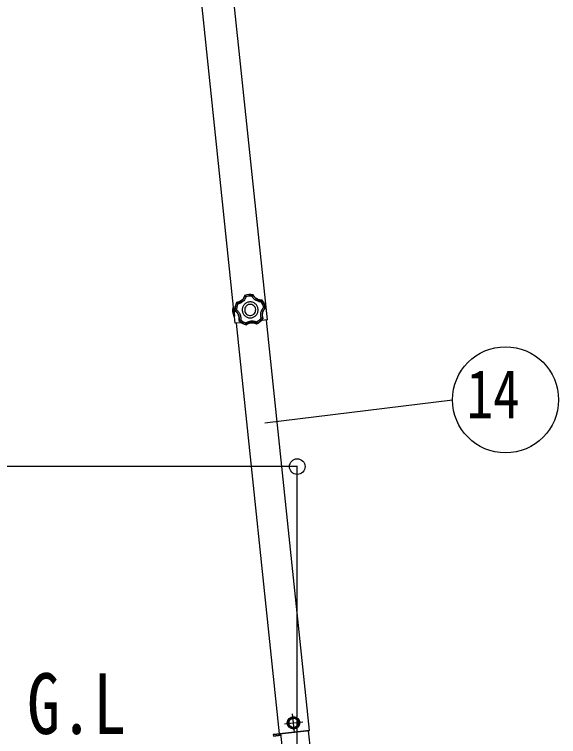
# Model space of a CAD drawing. Units: millimetres, scale not verified. Extents: x -10512 to 10512, y -7425 to 7425.
# Drawn here: x -6686 to -5947, y -3942 to -2962 of the extents above; entities that cross this region are included whole.
import ezdxf
from ezdxf.enums import TextEntityAlignment as Align

# ---------------------------------------------------------------- set-up
doc = ezdxf.new("R2010")
doc.units = ezdxf.units.MM
doc.header["$LTSCALE"] = 30
for name, color, linetype in [('0-2_USER1', 3, 'Continuous'), ('0-4_YKK_13', 4, 'Continuous'), ('0-5_YKK_A1', 4, 'Continuous'), ('0-6_YKK_D', 6, 'Continuous')]:
    doc.layers.add(name, color=color, linetype=linetype)
doc.styles.add('ＭＳ ゴシック', font='')
doc.styles.get('ＭＳ ゴシック').set_extended_font_data('MS Gothic')

msp = doc.modelspace()

# ---------------------------------------------------------------- linework, layer by layer
at = {"layer": '0-4_YKK_13'}
for p, q in [((-6362.59, -3342.77), (-6362.41, -3342.43)), ((-6362.05, -3342.71), (-6362.41, -3342.43)), ((-6362.05, -3342.71), (-6362.41, -3342.43)), ((-6373.48, -3343.4), (-6373.79, -3343.74)), ((-6373.48, -3343.4), (-6373.79, -3343.74)), ((-6373.56, -3344.04), (-6373.79, -3343.74)), ((-6373.24, -3343.71), (-6373.56, -3344.04)), ((-6373.25, -3343.71), (-6373.56, -3344.04)), ((-6373.48, -3343.4), (-6373.25, -3343.71)), ((-6362.23, -3343.05), (-6362.59, -3342.77)), ((-6362.23, -3343.05), (-6362.59, -3342.78)), ((-6362.05, -3342.71), (-6362.23, -3343.05)), ((-6350.35, -3350.19), (-6350.13, -3349.87)), ((-6349.93, -3350.38), (-6350.35, -3350.19)), ((-6349.93, -3350.38), (-6350.35, -3350.19)), ((-6349.71, -3350.06), (-6350.13, -3349.87)), ((-6349.71, -3350.06), (-6350.13, -3349.87)), ((-6349.71, -3350.06), (-6349.93, -3350.38)), ((-6389.48, -3358.6), (-6388.77, -3358.54)), ((-6389.48, -3358.6), (-6388.91, -3365.08)), ((-6388.77, -3358.54), (-6387.63, -3371.49)), ((-6384.29, -3352.86), (-6384.67, -3353.12)), ((-6384.29, -3352.86), (-6384.67, -3353.12)), ((-6384.4, -3353.4), (-6384.67, -3353.12)), ((-6384.02, -3353.14), (-6384.4, -3353.4)), ((-6384.02, -3353.14), (-6384.39, -3353.4)), ((-6384.29, -3352.86), (-6384.02, -3353.14)), ((-6345.91, -3360.66), (-6345.75, -3360.23)), ((-6345.9, -3360.66), (-6345.75, -3360.23)), ((-6345.52, -3360.72), (-6345.9, -3360.66)), ((-6345.75, -3360.23), (-6345.37, -3360.29)), ((-6345.52, -3360.72), (-6345.37, -3360.29)), ((-6345.52, -3360.72), (-6345.37, -3360.29)), ((-6388.34, -3371.55), (-6388.91, -3365.08)), ((-6388.34, -3371.55), (-6387.63, -3371.49)), ((-6387.17, -3363.95), (-6386.8, -3363.82)), ((-6387.17, -3363.95), (-6386.94, -3364.35)), ((-6387.17, -3363.95), (-6386.94, -3364.35)), ((-6386.58, -3364.22), (-6386.94, -3364.35)), ((-6386.8, -3363.82), (-6386.57, -3364.22)), ((-6386.8, -3363.82), (-6386.58, -3364.22)), ((-6381.51, -3377.15), (-6381.16, -3376.98)), ((-6381.51, -3377.15), (-6381.38, -3377.59)), ((-6381.51, -3377.15), (-6381.38, -3377.59)), ((-6381.03, -3377.42), (-6381.38, -3377.59)), ((-6381.16, -3376.98), (-6381.03, -3377.42)), ((-6381.16, -3376.98), (-6381.03, -3377.42)), ((-6357.6, -3381.62), (-6357.15, -3381.63)), ((-6357.55, -3382.01), (-6357.6, -3381.62)), ((-6357.6, -3381.62), (-6357.15, -3381.63)), ((-6357.15, -3381.63), (-6357.09, -3382.02)), ((-6349.08, -3374.62), (-6349.02, -3374.16)), ((-6349.08, -3374.62), (-6349.02, -3374.17)), ((-6348.7, -3374.73), (-6349.08, -3374.62)), ((-6349.02, -3374.17), (-6348.65, -3374.28)), ((-6348.7, -3374.73), (-6348.65, -3374.28)), ((-6348.7, -3374.73), (-6348.65, -3374.28)), ((-6371.86, -3382.92), (-6371.41, -3382.83)), ((-6371.86, -3382.92), (-6371.41, -3382.83)), ((-6371.85, -3383.31), (-6371.86, -3382.92)), ((-6371.85, -3383.31), (-6371.4, -3383.22)), ((-6371.85, -3383.31), (-6371.4, -3383.22)), ((-6371.41, -3382.83), (-6371.4, -3383.22)), ((-6357.55, -3382.01), (-6357.09, -3382.02)), ((-6357.55, -3382.01), (-6357.09, -3382.02)), ((-6305.96, -3936.11), (-6308.57, -3911.23)), ((-6319.7, -3924.98), (-6294.83, -3922.36)), ((-6324.89, -3938.56), (-6334.74, -3939.6)), ((-6334.74, -3939.6), (-6324.89, -3938.57)), ((-6334.74, -3939.6), (-6334.53, -3941.59)), ((-6326.32, -3938.42), (-6285.55, -3934.13)), ((-6324.92, -3938.27), (-6322.39, -3962.4)), ((-6283.98, -3962.4), (-6286.93, -3934.28)), ((-6324.68, -3940.56), (-6334.53, -3941.59))]:
    msp.add_line(p, q, dxfattribs=at)
for points in [[(-6362.41, -3342.43), (-6365.21, -3342.11), (-6368.01, -3342.17), (-6370.78, -3342.6), (-6373.48, -3343.4)], [(-6362.41, -3342.43), (-6365.21, -3342.11), (-6368.01, -3342.17), (-6370.78, -3342.6), (-6373.48, -3343.4)], [(-6373.79, -3343.74), (-6373.99, -3344.38), (-6374.21, -3345.01), (-6374.44, -3345.55), (-6374.58, -3345.86), (-6374.73, -3346.16), (-6374.89, -3346.45), (-6375.06, -3346.75), (-6375.23, -3347.04), (-6375.84, -3347.93), (-6376.69, -3348.96), (-6377.66, -3349.89), (-6378.71, -3350.71), (-6379.84, -3351.41), (-6380.82, -3351.9), (-6381.13, -3352.03), (-6381.44, -3352.15), (-6381.76, -3352.27), (-6382.08, -3352.37), (-6382.4, -3352.47), (-6382.96, -3352.62), (-6383.62, -3352.76), (-6384.29, -3352.86)], [(-6384.02, -3353.14), (-6383.36, -3353.03), (-6382.71, -3352.9), (-6382.14, -3352.75), (-6381.82, -3352.65), (-6381.51, -3352.54), (-6381.2, -3352.43), (-6380.89, -3352.31), (-6380.59, -3352.18), (-6380.09, -3351.95), (-6379.51, -3351.64), (-6378.95, -3351.31), (-6378.64, -3351.11), (-6378.37, -3350.92), (-6378.1, -3350.73), (-6377.84, -3350.52), (-6377.58, -3350.31), (-6377.09, -3349.87), (-6376.17, -3348.93), (-6375.36, -3347.89), (-6374.84, -3347.08), (-6374.52, -3346.5), (-6374.23, -3345.91), (-6373.98, -3345.3), (-6373.75, -3344.68), (-6373.56, -3344.04)], [(-6373.56, -3344.04), (-6373.52, -3344.07), (-6373.44, -3344.13), (-6373.33, -3344.21), (-6373.18, -3344.32), (-6373, -3344.45), (-6372.8, -3344.61), (-6372.58, -3344.77), (-6372.35, -3344.96), (-6372.11, -3345.15), (-6371.86, -3345.35), (-6372.1, -3346.01), (-6372.37, -3346.65), (-6372.63, -3347.21), (-6372.79, -3347.51), (-6372.96, -3347.82), (-6373.13, -3348.12), (-6373.32, -3348.42), (-6373.5, -3348.71), (-6374.11, -3349.56), (-6375, -3350.61), (-6375.99, -3351.58), (-6376.34, -3351.88), (-6376.61, -3352.1), (-6376.89, -3352.32), (-6377.17, -3352.52), (-6377.45, -3352.72), (-6377.83, -3352.97), (-6378.42, -3353.33), (-6379.03, -3353.66), (-6379.65, -3353.95), (-6380.28, -3354.22), (-6380.94, -3354.46), (-6381.6, -3354.67), (-6382.28, -3354.85), (-6382.96, -3355)], [(-6362.59, -3342.78), (-6365.29, -3342.48), (-6367.98, -3342.54), (-6370.65, -3342.95), (-6373.24, -3343.71)], [(-6373.24, -3343.71), (-6373.22, -3343.74), (-6373.15, -3343.81), (-6373.06, -3343.92), (-6372.93, -3344.06), (-6372.79, -3344.23), (-6372.62, -3344.42), (-6372.45, -3344.63), (-6372.26, -3344.86), (-6372.06, -3345.1), (-6371.86, -3345.35)], [(-6363.67, -3344.63), (-6367.81, -3344.53), (-6371.86, -3345.35)], [(-6362.59, -3342.78), (-6362.62, -3342.81), (-6362.67, -3342.89), (-6362.74, -3343.02), (-6362.84, -3343.18), (-6362.95, -3343.37), (-6363.08, -3343.59), (-6363.22, -3343.83), (-6363.37, -3344.08), (-6363.52, -3344.36), (-6363.67, -3344.63)], [(-6362.23, -3343.05), (-6362.26, -3343.08), (-6362.33, -3343.15), (-6362.43, -3343.26), (-6362.55, -3343.39), (-6362.7, -3343.55), (-6362.88, -3343.74), (-6363.06, -3343.94), (-6363.26, -3344.16), (-6363.46, -3344.39), (-6363.67, -3344.63)], [(-6350.35, -3350.19), (-6350.36, -3350.23), (-6350.39, -3350.32), (-6350.43, -3350.46), (-6350.49, -3350.63), (-6350.57, -3350.85), (-6350.65, -3351.08), (-6350.74, -3351.34), (-6350.84, -3351.62), (-6350.95, -3351.91), (-6351.07, -3352.21), (-6351.77, -3352.18), (-6352.47, -3352.12), (-6353.17, -3352.03), (-6353.86, -3351.91), (-6354.55, -3351.75), (-6355.55, -3351.45), (-6356.85, -3350.94), (-6358.09, -3350.31), (-6358.61, -3350), (-6358.91, -3349.81), (-6359.2, -3349.61), (-6359.49, -3349.41), (-6359.77, -3349.2), (-6360.11, -3348.93), (-6360.64, -3348.47), (-6361.15, -3347.99), (-6361.63, -3347.49), (-6362.09, -3346.96), (-6362.53, -3346.41), (-6362.94, -3345.84), (-6363.32, -3345.24), (-6363.67, -3344.63)], [(-6362.23, -3343.05), (-6361.93, -3343.65), (-6361.6, -3344.22), (-6361.24, -3344.78), (-6360.84, -3345.31), (-6360.43, -3345.83), (-6359.98, -3346.32), (-6359.52, -3346.78), (-6359.03, -3347.22), (-6358.69, -3347.5), (-6358.43, -3347.7), (-6358.16, -3347.9), (-6357.89, -3348.08), (-6357.61, -3348.26), (-6357.23, -3348.49), (-6356.06, -3349.1), (-6354.84, -3349.57), (-6353.89, -3349.85), (-6353.57, -3349.92), (-6353.24, -3349.99), (-6352.91, -3350.04), (-6352.59, -3350.09), (-6352.26, -3350.13), (-6351.67, -3350.18), (-6351.01, -3350.2), (-6350.35, -3350.19)], [(-6350.13, -3349.87), (-6350.8, -3349.89), (-6351.47, -3349.86), (-6352.06, -3349.82), (-6352.39, -3349.78), (-6352.72, -3349.73), (-6353.05, -3349.67), (-6353.38, -3349.6), (-6353.71, -3349.53), (-6354.75, -3349.22), (-6355.99, -3348.73), (-6357.17, -3348.1), (-6358.28, -3347.35), (-6359.3, -3346.49), (-6360.06, -3345.71), (-6360.28, -3345.46), (-6360.49, -3345.2), (-6360.7, -3344.93), (-6360.9, -3344.66), (-6361.09, -3344.39), (-6361.41, -3343.89), (-6361.75, -3343.31), (-6362.05, -3342.71)], [(-6349.93, -3350.38), (-6349.95, -3350.42), (-6350, -3350.51), (-6350.08, -3350.63), (-6350.17, -3350.79), (-6350.29, -3350.98), (-6350.42, -3351.19), (-6350.56, -3351.43), (-6350.72, -3351.68), (-6350.89, -3351.94), (-6351.07, -3352.21)], [(-6347.85, -3359.78), (-6349.04, -3355.81), (-6351.07, -3352.21)], [(-6345.75, -3360.23), (-6346.3, -3357.57), (-6347.19, -3355.03), (-6348.41, -3352.62), (-6349.93, -3350.38)], [(-6345.37, -3360.29), (-6345.93, -3357.53), (-6346.85, -3354.88), (-6348.12, -3352.38), (-6349.71, -3350.06)], [(-6345.37, -3360.29), (-6345.93, -3357.53), (-6346.85, -3354.88), (-6348.12, -3352.38), (-6349.71, -3350.06)], [(-6384.67, -3353.12), (-6385.84, -3355.68), (-6386.65, -3358.37), (-6387.09, -3361.13), (-6387.17, -3363.95)], [(-6384.67, -3353.12), (-6385.83, -3355.68), (-6386.64, -3358.37), (-6387.09, -3361.13), (-6387.17, -3363.95)], [(-6384.39, -3353.4), (-6385.51, -3355.87), (-6386.28, -3358.45), (-6386.72, -3361.11), (-6386.8, -3363.82)], [(-6384.39, -3353.4), (-6384.39, -3353.41), (-6384.37, -3353.43), (-6384.35, -3353.46), (-6384.32, -3353.49), (-6384.28, -3353.54), (-6384.24, -3353.59), (-6384.19, -3353.64), (-6384.13, -3353.71), (-6384.07, -3353.78), (-6384, -3353.85), (-6383.92, -3353.95), (-6383.76, -3354.12), (-6383.59, -3354.32), (-6383.45, -3354.47), (-6383.36, -3354.57), (-6383.26, -3354.68), (-6383.16, -3354.79), (-6383.06, -3354.89), (-6382.96, -3355), (-6384.33, -3358.9), (-6384.81, -3363.01)], [(-6384.02, -3353.14), (-6384.01, -3353.15), (-6384, -3353.17), (-6383.98, -3353.2), (-6383.96, -3353.24), (-6383.93, -3353.3), (-6383.9, -3353.35), (-6383.87, -3353.42), (-6383.83, -3353.49), (-6383.78, -3353.58), (-6383.73, -3353.66), (-6383.67, -3353.77), (-6383.56, -3353.98), (-6383.43, -3354.2), (-6383.33, -3354.38), (-6383.26, -3354.5), (-6383.18, -3354.62), (-6383.11, -3354.75), (-6383.04, -3354.87), (-6382.96, -3355)], [(-6355.43, -3362.15), (-6355.58, -3361.05), (-6355.84, -3360), (-6356.19, -3358.99), (-6356.64, -3358.04), (-6357.17, -3357.14), (-6357.79, -3356.3), (-6358.48, -3355.52), (-6359.24, -3354.82), (-6360.07, -3354.19), (-6360.95, -3353.65), (-6361.88, -3353.18), (-6362.86, -3352.81), (-6363.88, -3352.54), (-6364.94, -3352.36), (-6366.02, -3352.29), (-6367.12, -3352.33), (-6368.22, -3352.49), (-6369.27, -3352.74), (-6370.28, -3353.1), (-6371.24, -3353.55), (-6372.14, -3354.08), (-6372.98, -3354.7), (-6373.75, -3355.39), (-6374.45, -3356.15), (-6375.08, -3356.97), (-6375.63, -3357.86), (-6376.09, -3358.79), (-6376.46, -3359.77), (-6376.73, -3360.79), (-6376.91, -3361.84), (-6376.98, -3362.93), (-6376.94, -3364.03), (-6376.79, -3365.13), (-6376.53, -3366.18), (-6376.17, -3367.19), (-6375.73, -3368.14), (-6375.19, -3369.04), (-6374.58, -3369.88), (-6373.88, -3370.66)], [(-6349.02, -3374.16), (-6349.07, -3374.17), (-6349.16, -3374.17), (-6349.31, -3374.16), (-6349.49, -3374.16), (-6349.71, -3374.16), (-6349.96, -3374.15), (-6350.24, -3374.15), (-6350.54, -3374.14), (-6350.85, -3374.12), (-6351.16, -3374.1), (-6351.36, -3373.43), (-6351.52, -3372.74), (-6351.64, -3372.05), (-6351.74, -3371.35), (-6351.8, -3370.65), (-6351.83, -3369.6), (-6351.74, -3368.22), (-6351.53, -3366.84), (-6351.39, -3366.24), (-6351.3, -3365.9), (-6351.21, -3365.56), (-6351.1, -3365.23), (-6350.99, -3364.9), (-6350.84, -3364.49), (-6350.57, -3363.84), (-6350.27, -3363.22), (-6349.94, -3362.6), (-6349.58, -3362), (-6349.19, -3361.41), (-6348.77, -3360.85), (-6348.33, -3360.3), (-6347.85, -3359.78)], [(-6345.9, -3360.66), (-6346.37, -3361.13), (-6346.82, -3361.62), (-6347.24, -3362.14), (-6347.63, -3362.67), (-6347.99, -3363.23), (-6348.32, -3363.8), (-6348.61, -3364.39), (-6348.88, -3364.99), (-6349.04, -3365.4), (-6349.15, -3365.71), (-6349.25, -3366.02), (-6349.35, -3366.34), (-6349.43, -3366.66), (-6349.54, -3367.09), (-6349.75, -3368.39), (-6349.82, -3369.7), (-6349.79, -3370.69), (-6349.76, -3371.02), (-6349.72, -3371.35), (-6349.68, -3371.68), (-6349.62, -3372), (-6349.56, -3372.33), (-6349.42, -3372.9), (-6349.24, -3373.54), (-6349.02, -3374.17)], [(-6348.65, -3374.28), (-6348.87, -3373.64), (-6349.06, -3372.99), (-6349.19, -3372.42), (-6349.26, -3372.1), (-6349.31, -3371.76), (-6349.36, -3371.43), (-6349.4, -3371.1), (-6349.43, -3370.76), (-6349.46, -3369.68), (-6349.37, -3368.35), (-6349.14, -3367.03), (-6348.77, -3365.74), (-6348.27, -3364.51), (-6347.76, -3363.55), (-6347.59, -3363.26), (-6347.41, -3362.97), (-6347.22, -3362.69), (-6347.03, -3362.42), (-6346.82, -3362.15), (-6346.45, -3361.7), (-6346, -3361.2), (-6345.52, -3360.72)], [(-6345.75, -3360.23), (-6345.8, -3360.21), (-6345.89, -3360.19), (-6346.03, -3360.16), (-6346.21, -3360.12), (-6346.43, -3360.07), (-6346.68, -3360.01), (-6346.95, -3359.96), (-6347.24, -3359.9), (-6347.54, -3359.83), (-6347.85, -3359.78)], [(-6345.91, -3360.66), (-6345.94, -3360.64), (-6346.03, -3360.6), (-6346.16, -3360.54), (-6346.32, -3360.46), (-6346.53, -3360.36), (-6346.75, -3360.26), (-6347.01, -3360.14), (-6347.28, -3360.02), (-6347.56, -3359.9), (-6347.85, -3359.78)], [(-6386.94, -3364.35), (-6386.39, -3364.73), (-6385.86, -3365.14), (-6385.41, -3365.52), (-6385.17, -3365.75), (-6384.93, -3365.99), (-6384.7, -3366.23), (-6384.47, -3366.48), (-6384.25, -3366.73), (-6383.58, -3367.59), (-6382.87, -3368.72), (-6382.28, -3369.92), (-6381.83, -3371.18), (-6381.51, -3372.47), (-6381.35, -3373.55), (-6381.32, -3373.88), (-6381.3, -3374.22), (-6381.29, -3374.56), (-6381.29, -3374.89), (-6381.29, -3375.23), (-6381.33, -3375.81), (-6381.4, -3376.48), (-6381.51, -3377.15)], [(-6386.8, -3363.82), (-6386.76, -3363.8), (-6386.67, -3363.76), (-6386.54, -3363.7), (-6386.37, -3363.63), (-6386.16, -3363.54), (-6385.93, -3363.45), (-6385.67, -3363.34), (-6385.4, -3363.23), (-6385.11, -3363.12), (-6384.81, -3363.01)], [(-6381.16, -3376.98), (-6381.05, -3376.32), (-6380.99, -3375.66), (-6380.95, -3375.07), (-6380.95, -3374.74), (-6380.95, -3374.4), (-6380.96, -3374.07), (-6380.98, -3373.74), (-6381.01, -3373.42), (-6381.08, -3372.87), (-6381.19, -3372.23), (-6381.33, -3371.59), (-6381.43, -3371.24), (-6381.52, -3370.92), (-6381.63, -3370.61), (-6381.74, -3370.29), (-6381.86, -3369.98), (-6382.12, -3369.38), (-6382.74, -3368.21), (-6383.48, -3367.12), (-6384.08, -3366.38), (-6384.54, -3365.9), (-6385.01, -3365.44), (-6385.51, -3365), (-6386.03, -3364.6), (-6386.58, -3364.22)], [(-6386.57, -3364.22), (-6386.54, -3364.19), (-6386.46, -3364.13), (-6386.35, -3364.05), (-6386.2, -3363.94), (-6386.02, -3363.82), (-6385.81, -3363.67), (-6385.58, -3363.52), (-6385.33, -3363.35), (-6385.08, -3363.18), (-6384.81, -3363.01), (-6384.26, -3363.44), (-6383.73, -3363.89), (-6383.28, -3364.32), (-6383.04, -3364.56), (-6382.8, -3364.82), (-6382.57, -3365.07), (-6382.34, -3365.34), (-6382.12, -3365.61), (-6381.5, -3366.45), (-6380.77, -3367.62), (-6380.16, -3368.86), (-6379.98, -3369.29), (-6379.85, -3369.61), (-6379.74, -3369.94), (-6379.63, -3370.27), (-6379.53, -3370.6), (-6379.4, -3371.04), (-6379.25, -3371.71), (-6379.12, -3372.39), (-6379.03, -3373.07), (-6378.97, -3373.76), (-6378.95, -3374.45), (-6378.95, -3375.15), (-6378.99, -3375.85), (-6379.06, -3376.55)], [(-6373.88, -3370.66), (-6373.12, -3371.36), (-6372.3, -3371.99), (-6371.42, -3372.53), (-6370.48, -3373), (-6369.5, -3373.37), (-6368.48, -3373.64), (-6367.43, -3373.82), (-6366.35, -3373.89), (-6365.24, -3373.85), (-6364.15, -3373.69), (-6363.09, -3373.44), (-6362.09, -3373.08), (-6361.13, -3372.63), (-6360.23, -3372.1), (-6359.39, -3371.48), (-6358.62, -3370.79), (-6357.91, -3370.03), (-6357.29, -3369.21), (-6356.74, -3368.32), (-6356.28, -3367.39), (-6355.91, -3366.41), (-6355.63, -3365.39), (-6355.46, -3364.34), (-6355.39, -3363.25), (-6355.43, -3362.15)], [(-6381.38, -3377.59), (-6379.3, -3379.49), (-6377, -3381.09), (-6374.51, -3382.37), (-6371.85, -3383.31)], [(-6381.38, -3377.59), (-6379.3, -3379.49), (-6377, -3381.09), (-6374.51, -3382.37), (-6371.85, -3383.31)], [(-6381.16, -3376.98), (-6381.12, -3376.97), (-6381.02, -3376.95), (-6380.88, -3376.93), (-6380.7, -3376.89), (-6380.48, -3376.85), (-6380.24, -3376.8), (-6379.96, -3376.75), (-6379.67, -3376.68), (-6379.37, -3376.62), (-6379.06, -3376.55)], [(-6381.03, -3377.42), (-6380.99, -3377.4), (-6380.9, -3377.36), (-6380.76, -3377.31), (-6380.59, -3377.23), (-6380.39, -3377.15), (-6380.16, -3377.05), (-6379.9, -3376.93), (-6379.63, -3376.81), (-6379.35, -3376.68), (-6379.06, -3376.55)], [(-6381.03, -3377.42), (-6379.02, -3379.24), (-6376.81, -3380.77), (-6374.41, -3382.01), (-6371.86, -3382.92)], [(-6379.06, -3376.55), (-6375.78, -3379.06), (-6372.02, -3380.78)], [(-6371.41, -3382.83), (-6371.43, -3382.79), (-6371.46, -3382.7), (-6371.5, -3382.56), (-6371.56, -3382.39), (-6371.62, -3382.18), (-6371.69, -3381.94), (-6371.77, -3381.67), (-6371.85, -3381.38), (-6371.93, -3381.09), (-6372.02, -3380.78), (-6371.43, -3380.39), (-6370.83, -3380.02), (-6370.21, -3379.69), (-6369.58, -3379.38), (-6368.93, -3379.11), (-6367.94, -3378.76), (-6366.6, -3378.41), (-6365.22, -3378.19), (-6364.61, -3378.13), (-6364.26, -3378.11), (-6363.91, -3378.1), (-6363.56, -3378.09), (-6363.21, -3378.1), (-6362.77, -3378.12), (-6362.07, -3378.17), (-6361.38, -3378.26), (-6360.7, -3378.39), (-6360.01, -3378.54), (-6359.34, -3378.73), (-6358.67, -3378.96), (-6358.01, -3379.21), (-6357.37, -3379.5)], [(-6371.86, -3382.92), (-6371.87, -3382.88), (-6371.88, -3382.78), (-6371.89, -3382.64), (-6371.91, -3382.45), (-6371.93, -3382.23), (-6371.94, -3381.98), (-6371.96, -3381.7), (-6371.98, -3381.41), (-6372, -3381.1), (-6372.02, -3380.78)], [(-6357.6, -3381.62), (-6358.2, -3381.32), (-6358.8, -3381.05), (-6359.42, -3380.81), (-6360.05, -3380.61), (-6360.69, -3380.44), (-6361.34, -3380.3), (-6361.99, -3380.2), (-6362.64, -3380.13), (-6363.08, -3380.11), (-6363.41, -3380.1), (-6363.74, -3380.1), (-6364.07, -3380.11), (-6364.41, -3380.12), (-6364.85, -3380.16), (-6366.15, -3380.36), (-6367.41, -3380.69), (-6368.34, -3381.03), (-6368.65, -3381.16), (-6368.95, -3381.3), (-6369.25, -3381.44), (-6369.54, -3381.6), (-6369.83, -3381.76), (-6370.33, -3382.06), (-6370.88, -3382.43), (-6371.41, -3382.83)], [(-6371.4, -3383.22), (-6370.87, -3382.81), (-6370.31, -3382.44), (-6369.81, -3382.13), (-6369.52, -3381.97), (-6369.22, -3381.81), (-6368.92, -3381.67), (-6368.61, -3381.53), (-6368.3, -3381.4), (-6367.28, -3381.03), (-6365.99, -3380.7), (-6364.66, -3380.51), (-6363.32, -3380.47), (-6361.99, -3380.57), (-6360.92, -3380.75), (-6360.6, -3380.82), (-6360.27, -3380.91), (-6359.95, -3381), (-6359.63, -3381.1), (-6359.31, -3381.21), (-6358.76, -3381.42), (-6358.15, -3381.7), (-6357.55, -3382.01)], [(-6357.6, -3381.62), (-6357.6, -3381.58), (-6357.58, -3381.49), (-6357.57, -3381.35), (-6357.54, -3381.16), (-6357.51, -3380.94), (-6357.48, -3380.69), (-6357.45, -3380.42), (-6357.42, -3380.12), (-6357.39, -3379.81), (-6357.37, -3379.5)], [(-6357.37, -3379.5), (-6353.96, -3377.15), (-6351.16, -3374.1)], [(-6357.15, -3381.63), (-6357.15, -3381.59), (-6357.16, -3381.49), (-6357.17, -3381.35), (-6357.18, -3381.17), (-6357.2, -3380.94), (-6357.23, -3380.69), (-6357.26, -3380.42), (-6357.29, -3380.12), (-6357.33, -3379.81), (-6357.37, -3379.5)], [(-6357.15, -3381.63), (-6354.79, -3380.29), (-6352.65, -3378.66), (-6350.73, -3376.76), (-6349.08, -3374.62)], [(-6357.09, -3382.02), (-6354.64, -3380.63), (-6352.41, -3378.94), (-6350.42, -3376.96), (-6348.7, -3374.73)], [(-6357.09, -3382.02), (-6354.64, -3380.63), (-6352.41, -3378.94), (-6350.42, -3376.96), (-6348.7, -3374.73)], [(-6349.08, -3374.62), (-6349.12, -3374.61), (-6349.21, -3374.59), (-6349.35, -3374.56), (-6349.54, -3374.52), (-6349.75, -3374.47), (-6350, -3374.41), (-6350.27, -3374.34), (-6350.56, -3374.27), (-6350.86, -3374.19), (-6351.16, -3374.1)], [(-6334.74, -3939.6), (-6334.53, -3941.59), (-6324.68, -3940.55)]]:
    msp.add_lwpolyline(points, dxfattribs=at)
for points in [[(-6358.71, -3362.44), (-6358.99, -3360.94), (-6359.55, -3359.58), (-6360.35, -3358.37), (-6361.36, -3357.34), (-6362.55, -3356.53), (-6363.88, -3355.95), (-6365.32, -3355.64), (-6366.84, -3355.62), (-6368.33, -3355.9), (-6369.7, -3356.46), (-6370.9, -3357.26), (-6371.93, -3358.27), (-6372.75, -3359.45), (-6373.32, -3360.78), (-6373.64, -3362.22), (-6373.66, -3363.74), (-6373.37, -3365.24), (-6372.82, -3366.6), (-6372.02, -3367.81), (-6371.01, -3368.84), (-6369.82, -3369.65), (-6368.49, -3370.23), (-6367.05, -3370.54), (-6365.53, -3370.56), (-6364.04, -3370.28), (-6362.67, -3369.72), (-6361.46, -3368.92), (-6360.44, -3367.91), (-6359.62, -3366.73), (-6359.04, -3365.4), (-6358.73, -3363.96)], [(-6308.05, -3916.21), (-6314.12, -3920.62), (-6313.34, -3928.08), (-6306.48, -3931.13), (-6300.41, -3926.72), (-6301.19, -3919.26)]]:
    msp.add_lwpolyline(points, close=True, dxfattribs=at)
for radius in [8.5, 7.7, 6.5]:
    msp.add_circle((-6307.26, -3923.67), radius, dxfattribs=at)
msp.add_arc((-6370.07, -3363.43), 20, 166.03443, 203.96557, dxfattribs=at)
at = {"layer": '0-5_YKK_A1'}
for p, q in [((-6386.39, -3381.3), (-6553.64, -1790.07)), ((-6342.63, -3376.7), (-6509.88, -1785.47)), ((-6378.04, -3380.42), (-6386.39, -3381.3)), ((-6326.29, -3938.74), (-6384.9, -3381.15)), ((-6342.63, -3376.7), (-6350.98, -3377.58)), ((-6285.55, -3934.13), (-6344.12, -3376.86)), ((-6285.55, -3934.13), (-6326.33, -3938.42))]:
    msp.add_line(p, q, dxfattribs=at)
at = {"layer": '0-6_YKK_D'}
for p, q in [((-6346.09, -3516.49), (-6091.32, -3485.11)), ((-6302.26, -3575.8), (-8421.71, -3574.19)), ((-6302.55, -3957.3), (-6302.26, -3574.8))]:
    msp.add_line(p, q, dxfattribs=at)
for centre, radius in [((-6019.32, -3485.11), 72), ((-6302.26, -3575.8), 10.62)]:
    msp.add_circle(centre, radius, dxfattribs=at)

# ---------------------------------------------------------------- texts
at = {"layer": '0-2_USER1', "style": 'ＭＳ ゴシック', "width": 0.8}
msp.add_text('G.L', height=82.48, dxfattribs=at).set_placement((-6669.28, -3963.42), align=Align.BOTTOM_LEFT)
at = {"layer": '0-6_YKK_D', "style": 'ＭＳ ゴシック', "width": 0.8}
msp.add_text('14', height=65.98, dxfattribs=at).set_placement((-6072.12, -3530.11), align=Align.BOTTOM_LEFT)

doc.saveas('drawing.dxf')
